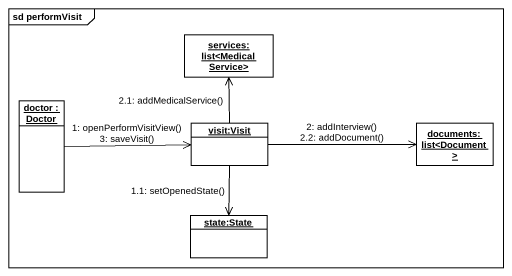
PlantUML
@startuml
mainframe sd performVisit
hide circle
hide empty members
object "services:list<MedicalService>" as services_list_MedicalService
object "doctor : Doctor" as doctor
object "visit:Visit" as visit_Visit
object "documents:list<Document>" as documents_list_Document
object "state:State" as state_State
doctor -right-> visit_Visit : 1: openPerformVisitView()\n3: saveVisit()
visit_Visit --> state_State : 1.1: setOpenedState()
visit_Visit -right-> documents_list_Document : 2: addInterview()\n2.2: addDocument()
visit_Visit -up-> services_list_MedicalService : 2.1: addMedicalService()
@enduml
